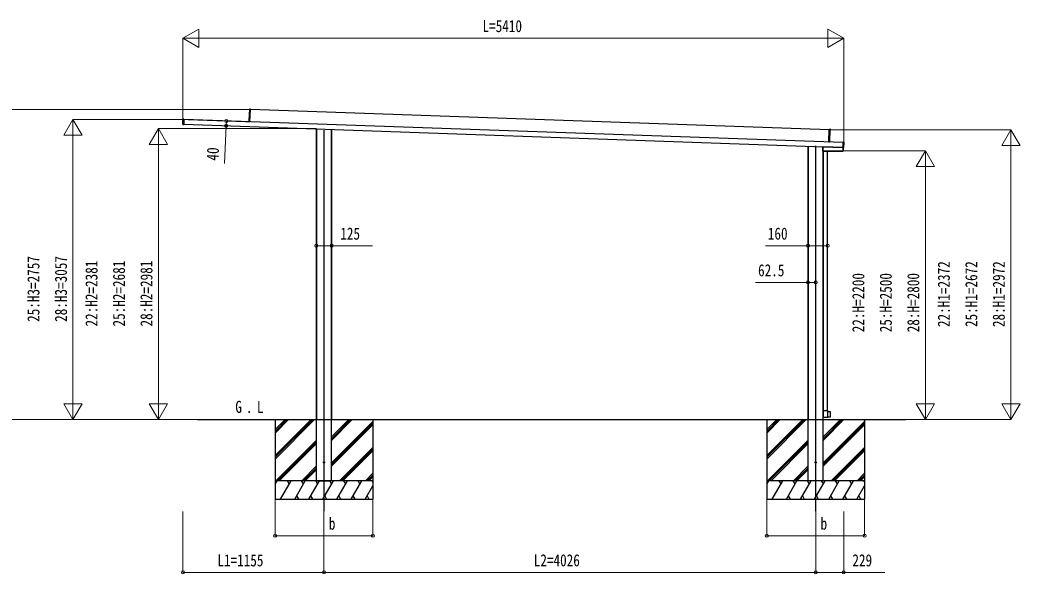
# Model space of a CAD drawing. Units: millimetres, scale not verified. Extents: x -12615 to 12615, y -8910 to 8910.
# Drawn here: x -3904 to 4283, y -5688 to -1155 of the extents above; entities that cross this region are included whole.
import ezdxf
from ezdxf.enums import TextEntityAlignment as Align

# ---------------------------------------------------------------- set-up
doc = ezdxf.new("R2010")
doc.units = ezdxf.units.MM
doc.header["$LTSCALE"] = 30
for name, color, linetype in [('0-2_USER1', 3, 'Continuous'), ('0-3_YKK_11', 7, 'Continuous'), ('0-4_YKK_11E', 7, 'Continuous'), ('0-5_YKK_12', 2, 'Continuous'), ('0-6_YKK_A1', 4, 'Continuous')]:
    doc.layers.add(name, color=color, linetype=linetype)
doc.layers.add('0-7_YKK_D', color=6, linetype='Continuous', lineweight=18)
doc.styles.add('ＭＳ ゴシック', font='')
doc.styles.get('ＭＳ ゴシック').set_extended_font_data('MS Gothic')

msp = doc.modelspace()

# ---------------------------------------------------------------- linework, layer by layer
at = {"layer": '0-3_YKK_11'}
for p, q in [((2721.2, -2052.98), (-2017.92, -1887.49)), ((-2562.91, -2008.54), (2831.74, -2196.93)), ((2833.13, -2156.95), (-2561.51, -1968.56)), ((-2052.39, -1986.34), (-2052.37, -1985.64)), ((-2052.37, -1985.64), (-2052.35, -1985.14)), ((-2052.35, -1985.14), (-2027.67, -1986.01)), ((-2027.87, -1986), (-2027.35, -1985.52)), ((-2027.35, -1985.52), (-2027.07, -1977.51)), ((-2021.4, -1986.73), (-2021.39, -1986.7)), ((-1477.44, -2046.45), (-1477.44, -4425)), ((-1475.84, -4925), (-1475.84, -2046.5)), ((-1354.04, -4925), (-1354.04, -2050.75)), ((-1353.64, -2050.77), (-1353.64, -4425)), ((2723.71, -2152.97), (2727.27, -2051.03)), ((2548.36, -2187.03), (2548.36, -4425)), ((2549.56, -4425), (2549.56, -2187.07)), ((2549.96, -4925), (2549.96, -2187.09)), ((2669.76, -2227.26), (2669.76, -2193.78)), ((2670.06, -2193.48), (2670.44, -2193.49)), ((2670.26, -2191.29), (2670.26, -2193.28)), ((2670.45, -2193.49), (2833.25, -2199.18)), ((2831.69, -2198.31), (2831.69, -2198.31)), ((2831.69, -2198.31), (2832.89, -2198.36)), ((2832.89, -2198.36), (2832.89, -2198.36)), ((2833.19, -2198.37), (2833.16, -2199.16)), ((2833.18, -2155.56), (2833.18, -2155.56)), ((2833.18, -2155.56), (2834.38, -2155.6)), ((2833.49, -2198.49), (2839.18, -2198.69)), ((2834.97, -2227.27), (2835.94, -2199.57)), ((2834.99, -2155.51), (2840.68, -2155.71)), ((2841.16, -2156.23), (2839.7, -2198.21)), ((2834.67, -2227.56), (2670.06, -2227.56)), ((2671.76, -4925), (2671.76, -2227.56)), ((2672.16, -2228), (2672.16, -4350.5)), ((2705.88, -2227.56), (2705.76, -2227.8)), ((2705.76, -2228), (2705.76, -2227.8)), ((2673.03, -4350.5), (2673.23, -4350.5)), ((2709.66, -4404.7), (2709.66, -4381.7)), ((2709.66, -4404.7), (2709.96, -4405)), ((2711.28, -4360.35), (2710.97, -4360.05)), ((2710.97, -4403.35), (2711.27, -4403.05)), ((-1476.54, -4425), (-1476.24, -4425)), ((2549.26, -4425), (2549.56, -4425))]:
    msp.add_line(p, q, dxfattribs=at)
for points in [[(-2021.41, -1987.43), (-2021.39, -1986.7), (-2017.85, -1885.29), (-2017.83, -1884.79), (-2023.84, -1884.95), (-2027.07, -1977.51)], [(-2525.73, -1969.81), (-2525.72, -1969.51), (-2525.7, -1968.91), (-2525.69, -1968.61), (-2056.35, -1985), (-2056.36, -1985.3), (-2056.38, -1985.9), (-2056.39, -1986.2)], [(-1475.84, -4425), (-1475.94, -4425), (-1476.24, -4425), (-1476.24, -2046.49)], [(-1352.44, -2050.81), (-1352.44, -4425), (-1352.74, -4425), (-1353.34, -4425), (-1353.64, -4425), (-1353.94, -4425), (-1354.04, -4425)], [(2717.71, -2152.92), (2717.72, -2152.42), (2721.28, -2050.48), (2721.3, -2049.98), (2734.95, -2051.3)], [(2833.18, -2155.56), (2833.17, -2155.91), (2833.15, -2156.41), (2831.72, -2197.47), (2831.7, -2197.96), (2831.69, -2198.31)], [(2833.08, -2198.36), (2833.05, -2199.17), (2835.27, -2199.25), (2835.65, -2199.26)], [(2671.76, -4350.5), (2672.16, -4350.5), (2672.46, -4350.5), (2673.03, -4350.5), (2672.73, -4350.8), (2672.46, -4381.7), (2672.66, -4405), (2673.16, -4405), (2708.36, -4405), (2709.96, -4405), (2710.46, -4405), (2710.96, -4405), (2711.16, -4381.7), (2710.89, -4350.5), (2710.39, -4350.5), (2709.96, -4350.5), (2708.36, -4350.5), (2708.36, -2228), (2707.86, -2228), (2672.46, -2228), (2672.16, -2228), (2671.76, -2228)], [(2679.13, -2227.56), (2679.26, -2227.8), (2679.26, -2228)], [(2673.23, -4350.5), (2708.66, -4350.5), (2708.66, -4381.7), (2708.66, -4404.7), (2708.36, -4405)], [(2709.66, -4381.7), (2709.66, -4350.8), (2709.96, -4350.5)], [(2711.27, -4403.05), (2731.16, -4402.7), (2731.16, -4360.7), (2711.27, -4360.35)], [(-1477.44, -4425), (-1477.14, -4425), (-1476.54, -4425)], [(2548.36, -4425), (2548.66, -4425), (2549.26, -4425)], [(2549.96, -4425), (2549.86, -4425), (2549.56, -4425)]]:
    msp.add_lwpolyline(points, dxfattribs=at)
msp.add_lwpolyline([(-2561.48, -1967.56), (-2562.94, -2009.54), (-2562.96, -2010.04), (-2570.94, -2009.27), (-2569.47, -1967.28), (-2561.46, -1967.07)], close=True, dxfattribs=at)
for centre, radius, start, end in [((2832.87, -2202.06), 3.71, 81.82188, 89.76035), ((2834.62, -2151.6), 4.01, 266.55184, 273.90119)]:
    msp.add_arc(centre, radius, start, end, dxfattribs=at)
for centre, major_axis, ratio, start_param, end_param in [((2670.06, -2193.78), (-0.3, 0.01), 0.998133, 4.7490956, 6.3180268), ((2670.06, -2193.28), (-0.2, 0.007), 0.998133, 1.607503, 3.1764341), ((2833.5, -2198.19), (-0.01, -0.3), 0.998135, 5.4691958, 6.2831853), ((2834.98, -2155.81), (-0.01, -0.3), 0.998135, 3.1415927, 3.9545103), ((2835.64, -2199.56), (0.3, -0.01), 0.998135, 0, 1.5707963), ((2839.2, -2198.19), (0.342, -0.367), 0.99628, 5.4996506, 7.06672), ((2840.66, -2156.21), (0.367, 0.342), 0.99628, 5.4996506, 7.06672), ((2670.06, -2227.26), (0.213, 0.213), 0.99628, 2.358058, 3.9251274), ((2834.67, -2227.26), (-0.209, 0.217), 0.996405, 2.3754474, 3.9077379)]:
    msp.add_ellipse(centre, major_axis=major_axis, ratio=ratio, start_param=start_param, end_param=end_param, dxfattribs=at)
at = {"layer": '0-4_YKK_11E'}
for p, q in [((-2017.85, -1885.29), (-2023.38, -1885.43)), ((-2570.45, -2008.82), (-2562.94, -2009.54)), ((-2561.48, -1967.56), (-2569.02, -1967.76)), ((-2052.37, -1985.64), (-2021.4, -1986.73)), ((-2027.67, -1986.01), (-2027.46, -1985.89)), ((2726.8, -2051.01), (2721.28, -2050.48)), ((2669.76, -2193.78), (2670.14, -2193.79)), ((2670.44, -2193.49), (2670.14, -2193.79)), ((2670.14, -2193.79), (2670.45, -2193.49)), ((2670.61, -2191.3), (2670.61, -2193.29)), ((2717.72, -2152.42), (2723.24, -2152.95)), ((2831.69, -2198.31), (2832.89, -2198.36)), ((2831.72, -2197.47), (2838.76, -2197.71)), ((2833.06, -2198.97), (2832.76, -2198.96)), ((2840.19, -2156.66), (2833.15, -2156.41)), ((2834.38, -2155.6), (2833.18, -2155.56)), ((2833.49, -2198.41), (2833.49, -2198.49)), ((2834.38, -2155.6), (2834.38, -2155.6)), ((2834.98, -2155.59), (2834.99, -2155.51)), ((2838.76, -2197.71), (2840.19, -2156.66))]:
    msp.add_line(p, q, dxfattribs=at)
for points in [[(-2027.07, -1977.51), (-2026.6, -1977.52), (-2023.38, -1885.43), (-2023.85, -1885.42)], [(-2570.92, -2008.8), (-2570.45, -2008.82), (-2569.02, -1967.76), (-2569.49, -1967.75)], [(-2027.35, -1985.52), (-2026.88, -1985.53), (-2026.6, -1977.52)], [(2734.95, -2051.3), (2726.8, -2051.01), (2723.24, -2152.95), (2723.71, -2152.97)], [(2670.14, -2193.79), (2670.14, -2226.88), (2669.76, -2227.26)], [(2670.14, -2193.79), (2670.44, -2193.79), (2670.45, -2193.49)], [(2670.44, -2193.49), (2670.45, -2193.49), (2670.14, -2193.79)], [(2670.26, -2193.28), (2670.61, -2193.29), (2670.91, -2193.29), (2670.91, -2191.31)], [(2670.61, -2193.3), (2670.91, -2193.31), (2832.76, -2198.96), (2832.78, -2198.35)], [(2839.18, -2198.69), (2838.74, -2198.21), (2831.7, -2197.96)], [(2840.68, -2155.71), (2840.21, -2156.16), (2840.19, -2156.66), (2840.69, -2156.67), (2840.21, -2156.16), (2833.17, -2155.91)], [(2833.4, -2198.4), (2833.43, -2198.41), (2833.49, -2198.41)], [(2835.94, -2199.57), (2835.56, -2199.56), (2835.26, -2199.55), (2835.27, -2199.25), (2835.56, -2199.56), (2834.6, -2226.89), (2834.97, -2227.27)], [(2834.88, -2155.6), (2834.92, -2155.59), (2834.98, -2155.59)], [(2839.7, -2198.21), (2839.25, -2197.73), (2840.69, -2156.67), (2841.16, -2156.23)], [(2670.06, -2227.56), (2670.44, -2227.18), (2834.3, -2227.18), (2834.3, -2226.88), (2834.6, -2226.89), (2834.3, -2227.18), (2834.67, -2227.56)], [(2682.26, -2228), (2682.26, -2227.8), (2679.26, -2227.8)], [(2702.76, -2227.56), (2702.76, -2227.8), (2682.26, -2227.8), (2682.26, -2227.56)], [(2705.76, -2227.8), (2702.76, -2227.8), (2702.76, -2228)]]:
    msp.add_lwpolyline(points, dxfattribs=at)
for points in [[(2835.26, -2199.55), (2670.44, -2193.79), (2670.44, -2226.88), (2670.44, -2227.18), (2670.14, -2226.88), (2670.44, -2226.88), (2834.3, -2226.88)], [(2839.25, -2197.73), (2838.76, -2197.71), (2838.74, -2198.21)]]:
    msp.add_lwpolyline(points, close=True, dxfattribs=at)
for centre, radius, start, end in [((-2021.32, -1885.25), 2.07, 171.06854, 184.93146), ((-2568.41, -2009.14), 2.07, 171.06854, 184.93146), ((-2566.96, -1967.58), 2.07, 171.06854, 184.93146), ((-2027.85, -1985.23), 0.765, 269.05171, 301.0406), ((-2024.78, -1970.74), 15.54, 259.3054, 261.87346), ((-2027.15, -1987.71), 1.85, 83.82294, 99.58333), ((-2030.12, -1985.65), 3.17, 351.51431, 355.97407), ((-2027.88, -1985.5), 1, 337.89786, 358), ((2724.76, -2050.69), 2.07, 351.06854, 4.93146)]:
    msp.add_arc(centre, radius, start, end, dxfattribs=at)
for centre, major_axis, ratio, start_param, end_param in [((-2034.47, -1986.27), (13.07, -0.46), 0.038227, 0, 0.962078), ((-2034.45, -1986.27), (13.07, -0.46), 0.061163, 0.0374041, 0.962078), ((2670.14, -2193.29), (0, 0.5), 0.061125, 3.1027435, 3.1394501), ((2670.44, -2193.29), (0.007, 0.2), 0.854479, 3.1782993, 4.712389), ((2670.44, -2193.29), (0.47, -0.016), 0.425228, 4.7490956, 6.2831853), ((2670.44, -2193.29), (-0.011, 0.2), 0.151815, 3.0913179, 3.1280246), ((2670.41, -2193.29), (0.201, -0.007), 0.992577, 6.2831853, 6.3180268), ((2670.41, -2193.29), (-0.501, 0.017), 0.998133, 3.1415927, 3.1764341), ((2723.21, -2152.95), (-0.013, 0.504), 0.060033, 4.3753319, 4.7012916), ((2833.26, -2198.98), (0.5, -0.017), 0.4, 3.1415927, 4.712389), ((2832.89, -2198.39), (0.6, -0.021), 0.061163, 6.2831853, 7.8539816), ((2834.38, -2155.57), (0.6, -0.021), 0.061163, 4.712389, 6.2831853)]:
    msp.add_ellipse(centre, major_axis=major_axis, ratio=ratio, start_param=start_param, end_param=end_param, dxfattribs=at)
at = {"layer": '0-5_YKK_12'}
for p, q in [((-1414.94, -2056.2), (-1414.94, -5175)), ((2610.86, -5175), (2610.86, -2186.01))]:
    msp.add_line(p, q, dxfattribs=at)
at = {"layer": '0-6_YKK_A1'}
for p, q in [((-2452.43, -4425), (3345.98, -4425)), ((-1814.94, -4425), (-1814.94, -5075)), ((-1814.94, -4718.98), (-1520.96, -4425)), ((-1814.94, -4733.12), (-1506.82, -4425)), ((-1814.94, -4747.26), (-1492.68, -4425)), ((-1814.94, -4506.85), (-1733.1, -4425)), ((-1814.94, -4520.99), (-1718.95, -4425)), ((-1814.94, -4535.13), (-1704.81, -4425)), ((-1354.04, -4594.73), (-1184.31, -4425)), ((-1354.04, -4580.59), (-1198.45, -4425)), ((-1354.04, -4566.45), (-1212.59, -4425)), ((-1354.04, -4778.58), (-1014.94, -4439.48)), ((-1354.04, -4792.72), (-1014.94, -4453.62)), ((-1354.04, -4806.86), (-1014.94, -4467.76)), ((-1014.94, -4425), (-1014.94, -5075)), ((2210.86, -4425), (2210.86, -5075)), ((2210.86, -4718.98), (2504.84, -4425)), ((2210.86, -4733.12), (2518.98, -4425)), ((2210.86, -4747.26), (2533.12, -4425)), ((2210.86, -4506.85), (2292.7, -4425)), ((2210.86, -4520.99), (2306.85, -4425)), ((2210.86, -4535.13), (2320.99, -4425)), ((2671.76, -4594.73), (2841.49, -4425)), ((2671.76, -4580.59), (2827.35, -4425)), ((2671.76, -4566.45), (2813.21, -4425)), ((2671.76, -4778.58), (3010.86, -4439.48)), ((2671.76, -4792.72), (3010.86, -4453.62)), ((2671.76, -4806.86), (3010.86, -4467.76)), ((3010.86, -4425), (3010.86, -5075)), ((-1808.83, -4925), (-1475.84, -4592.01)), ((-1794.69, -4925), (-1475.84, -4606.15)), ((-1780.55, -4925), (-1475.84, -4620.3)), ((-1288.33, -4925), (-1014.94, -4651.61)), ((-1274.19, -4925), (-1014.94, -4665.75)), ((2216.97, -4925), (2549.96, -4592.01)), ((2231.11, -4925), (2549.96, -4606.15)), ((2245.25, -4925), (2549.96, -4620.3)), ((2737.47, -4925), (3010.86, -4651.61)), ((2751.61, -4925), (3010.86, -4665.75)), ((-1260.05, -4925), (-1014.94, -4679.9)), ((2765.75, -4925), (3010.86, -4679.9)), ((-1596.7, -4925), (-1475.84, -4804.14)), ((-1582.56, -4925), (-1475.84, -4818.28)), ((2429.1, -4925), (2549.96, -4804.14)), ((2443.24, -4925), (2549.96, -4818.28)), ((-1568.41, -4925), (-1475.84, -4832.43)), ((-1076.2, -4925), (-1014.94, -4863.74)), ((-1062.06, -4925), (-1014.94, -4877.88)), ((-1047.92, -4925), (-1014.94, -4892.03)), ((2457.39, -4925), (2549.96, -4832.43)), ((2949.6, -4925), (3010.86, -4863.74)), ((2963.74, -4925), (3010.86, -4877.88)), ((2977.88, -4925), (3010.86, -4892.03)), ((-1014.94, -4925), (-1814.94, -4925)), ((-1814.94, -4953.94), (-1798.23, -4925)), ((-1813.23, -4950.98), (-1814.94, -4948.02)), ((-1770.4, -5075), (-1683.79, -4925)), ((-1698.79, -4950.98), (-1713.8, -4925)), ((-1654.92, -5075), (-1568.32, -4925)), ((-1583.32, -4950.98), (-1598.32, -4925)), ((-1539.45, -5075), (-1452.85, -4925)), ((-1467.85, -4950.98), (-1482.85, -4925)), ((-1475.84, -4925), (-1354.04, -4925)), ((-1423.98, -5075), (-1337.38, -4925)), ((-1352.38, -4950.98), (-1367.38, -4925)), ((-1308.51, -5075), (-1221.91, -4925)), ((-1236.91, -4950.98), (-1251.91, -4925)), ((-1193.04, -5075), (-1106.44, -4925)), ((-1121.44, -4950.98), (-1136.44, -4925)), ((-1077.57, -5075), (-1014.94, -4966.52)), ((-1014.94, -4935.45), (-1020.97, -4925)), ((3010.86, -4925), (2210.86, -4925)), ((2210.86, -4953.94), (2227.57, -4925)), ((2212.57, -4950.98), (2210.86, -4948.02)), ((2255.4, -5075), (2342.01, -4925)), ((2327.01, -4950.98), (2312, -4925)), ((2370.88, -5075), (2457.48, -4925)), ((2442.48, -4950.98), (2427.48, -4925)), ((2486.35, -5075), (2572.95, -4925)), ((2557.95, -4950.98), (2542.95, -4925)), ((2601.82, -5075), (2688.42, -4925)), ((2673.42, -4950.98), (2658.42, -4925)), ((2717.29, -5075), (2803.89, -4925)), ((2788.89, -4950.98), (2773.89, -4925)), ((2832.76, -5075), (2919.36, -4925)), ((2904.36, -4950.98), (2889.36, -4925)), ((2948.23, -5075), (3010.86, -4966.52)), ((3010.86, -4935.45), (3004.83, -4925)), ((-1814.94, -5075), (-1014.94, -5075)), ((-1639.93, -5049.02), (-1624.93, -5075)), ((-1524.45, -5049.02), (-1509.45, -5075)), ((-1408.98, -5049.02), (-1393.99, -5075)), ((-1293.51, -5049.02), (-1278.52, -5075)), ((-1178.04, -5049.02), (-1163.05, -5075)), ((-1062.57, -5049.02), (-1047.58, -5075)), ((2210.86, -5075), (3010.86, -5075)), ((2385.87, -5049.02), (2400.87, -5075)), ((2501.35, -5049.02), (2516.35, -5075)), ((2616.82, -5049.02), (2631.81, -5075)), ((2732.29, -5049.02), (2747.28, -5075)), ((2847.76, -5049.02), (2862.75, -5075)), ((2963.23, -5049.02), (2978.22, -5075))]:
    msp.add_line(p, q, dxfattribs=at)
for centre in [(-1414.94, -4775), (2610.86, -4775)]:
    msp.add_circle(centre, 5, dxfattribs=at)
at = {"layer": '0-7_YKK_D'}
for p, q in [((-2569.89, -1303.87), (-2439.98, -1228.87)), ((-2569.89, -2006.81), (-2569.89, -1302.87)), ((-2569.89, -1303.87), (-2439.98, -1378.87)), ((-2569.89, -1303.87), (-2310.08, -1303.87)), ((-2439.98, -1378.87), (-2439.98, -1228.87)), ((-2419.89, -1303.87), (2690.11, -1303.87)), ((2840.11, -1303.87), (2580.31, -1303.87)), ((2840.11, -1303.87), (2710.21, -1228.87)), ((2710.21, -1228.87), (2710.21, -1378.87)), ((2840.11, -1303.87), (2710.21, -1378.87)), ((2840.11, -2156.68), (2840.11, -1302.87)), ((-2021.92, -1887.38), (-4170.9, -1887.38)), ((-3469.9, -1968.34), (-3544.9, -2098.24)), ((-2569.01, -1968.34), (-3470.9, -1968.34)), ((-3469.9, -1968.34), (-3394.9, -2098.24)), ((-3469.9, -1968.34), (-3469.9, -2228.14)), ((-2769.9, -2043.7), (-2844.9, -2173.6)), ((-1476.84, -2043.7), (-2770.9, -2043.7)), ((-2769.9, -2043.7), (-2694.9, -2173.6)), ((-2769.9, -2043.7), (-2769.9, -2303.5)), ((-3544.9, -2098.24), (-3394.9, -2098.24)), ((-3469.9, -2118.34), (-3469.9, -4275)), ((2725.2, -2053.03), (4209.36, -2053.03)), ((4208.36, -2053.03), (4133.36, -2182.93)), ((4208.36, -2053.03), (4283.36, -2182.93)), ((4208.36, -2053.03), (4208.36, -2312.84)), ((-2844.9, -2173.6), (-2694.9, -2173.6)), ((-2769.9, -2193.7), (-2769.9, -4275)), ((4133.36, -2182.93), (4283.36, -2182.93)), ((4208.36, -2203.03), (4208.36, -4275)), ((2833.26, -2225), (3509.36, -2225)), ((3508.36, -2225), (3433.36, -2354.9)), ((3508.36, -2225), (3583.36, -2354.9)), ((3508.36, -2225), (3508.36, -2484.81)), ((3433.36, -2354.9), (3583.36, -2354.9)), ((3508.36, -4275), (3508.36, -2375)), ((2548.36, -3319.26), (2548.36, -3300.99)), ((2610.86, -3319.26), (2610.86, -3300.99)), ((-3469.9, -4425), (-3469.9, -4165.19)), ((-2769.9, -4425), (-2769.9, -4165.19)), ((3508.36, -4425), (3508.36, -4165.19)), ((4208.36, -4425), (4208.36, -4165.19)), ((-3469.9, -4425), (-3544.9, -4295.1)), ((-3394.9, -4295.1), (-3544.9, -4295.1)), ((-3469.9, -4425), (-3394.9, -4295.1)), ((-2769.9, -4425), (-2844.9, -4295.1)), ((-2694.9, -4295.1), (-2844.9, -4295.1)), ((-2769.9, -4425), (-2694.9, -4295.1)), ((3508.36, -4425), (3433.36, -4295.1)), ((3583.36, -4295.1), (3433.36, -4295.1)), ((3508.36, -4425), (3583.36, -4295.1)), ((4208.36, -4425), (4133.36, -4295.1)), ((4283.36, -4295.1), (4133.36, -4295.1)), ((4208.36, -4425), (4283.36, -4295.1)), ((-2453.43, -4425), (-4170.9, -4425)), ((-2453.43, -4425), (-3470.9, -4425)), ((-2453.43, -4425), (-2770.9, -4425)), ((3043.56, -4425), (3509.36, -4425)), ((3043.56, -4425), (4209.36, -4425)), ((-1814.94, -5076), (-1814.94, -5376)), ((-1014.94, -5076), (-1014.94, -5376)), ((2210.86, -5076), (2210.86, -5376)), ((3010.86, -5076), (3010.86, -5376)), ((-2569.89, -5175.5), (-2569.89, -5676)), ((-1414.94, -5176), (-1414.94, -5676)), ((-1414.94, -5176.5), (-1414.94, -5676)), ((2610.86, -5176), (2610.86, -5676)), ((2610.86, -5176), (2610.86, -5676)), ((2840.11, -5176), (2840.11, -5676)), ((-1814.94, -5375), (-1014.94, -5375)), ((2210.86, -5375), (3010.86, -5375)), ((-2569.89, -5675), (-1414.94, -5675)), ((-1414.94, -5675), (2610.86, -5675))]:
    msp.add_line(p, q, dxfattribs=at)
for points in [[(-2213.86, -1980.71), (-2215.77, -2020.66), (-2230.54, -2329.51)], [(-1477.44, -3001.99), (-1352.44, -3001.99), (-1016.64, -3001.99)], [(2708.36, -3001.99), (2548.36, -3001.99), (2198.96, -3001.99)], [(2610.86, -3301.99), (2548.36, -3301.99), (2118.96, -3301.99)], [(2610.86, -5675), (2840.11, -5675), (3175.91, -5675)]]:
    msp.add_lwpolyline(points, dxfattribs=at)
for centre in [(-2215.77, -2020.66), (-2213.86, -1980.71), (-1477.44, -3001.99), (-1352.44, -3001.99), (2548.36, -3001.99), (2708.36, -3001.99), (2548.36, -3301.99), (2610.86, -3301.99), (-1814.94, -5375), (-1014.94, -5375), (2210.86, -5375), (3010.86, -5375), (-2569.89, -5675), (-1414.94, -5675), (-1414.94, -5675), (2610.86, -5675), (2610.86, -5675), (2840.11, -5675)]:
    msp.add_circle(centre, 12.75, dxfattribs=at)

# ---------------------------------------------------------------- texts
at = {"layer": '0-2_USER1', "style": 'ＭＳ ゴシック', "width": 0.8}
for s, p in [('G', (-2141.06, -4399.69)), ('L', (-1963.74, -4399.69)), ('.', (-2054.66, -4399.69))]:
    msp.add_text(s, height=98.97, dxfattribs=at).set_placement(p, align=Align.BOTTOM_LEFT)
at = {"layer": '0-7_YKK_D', "style": 'ＭＳ ゴシック', "width": 0.8}
for s, p in [('L=5410', (-116.89, -1283.87)), ('125', (-1281.44, -2981.99)), ('160', (2218.96, -2981.99)), ('62.5', (2138.96, -3281.99)), ('b', (-1375.09, -5355)), ('b', (2650.71, -5355)), ('L1=1155', (-2287.61, -5655)), ('L2=4026', (302.76, -5655)), ('229', (2911.11, -5655))]:
    msp.add_text(s, height=98.97, dxfattribs=at).set_placement(p, align=Align.BOTTOM_LEFT)
for s, rotation, p in [('40', 87.262, (-2249.56, -2308.58)), ('25:H3=2757', 90, (-3714.9, -3625.07)), ('28:H3=3057', 90, (-3489.9, -3625.07)), ('22:H2=2381', 90, (-3239.9, -3662.75)), ('25:H2=2681', 90, (-3014.9, -3662.75)), ('28:H2=2981', 90, (-2789.9, -3662.75)), ('22:H1=2372', 90, (3738.36, -3667.42)), ('25:H1=2672', 90, (3963.36, -3667.42)), ('28:H1=2972', 90, (4188.36, -3667.42)), ('22:H=2200', 90, (3038.36, -3710.2)), ('25:H=2500', 90, (3263.36, -3710.2)), ('28:H=2800', 90, (3488.36, -3710.2))]:
    msp.add_text(s, height=98.97, rotation=rotation, dxfattribs=at).set_placement(p, align=Align.BOTTOM_LEFT)

doc.saveas('drawing.dxf')
